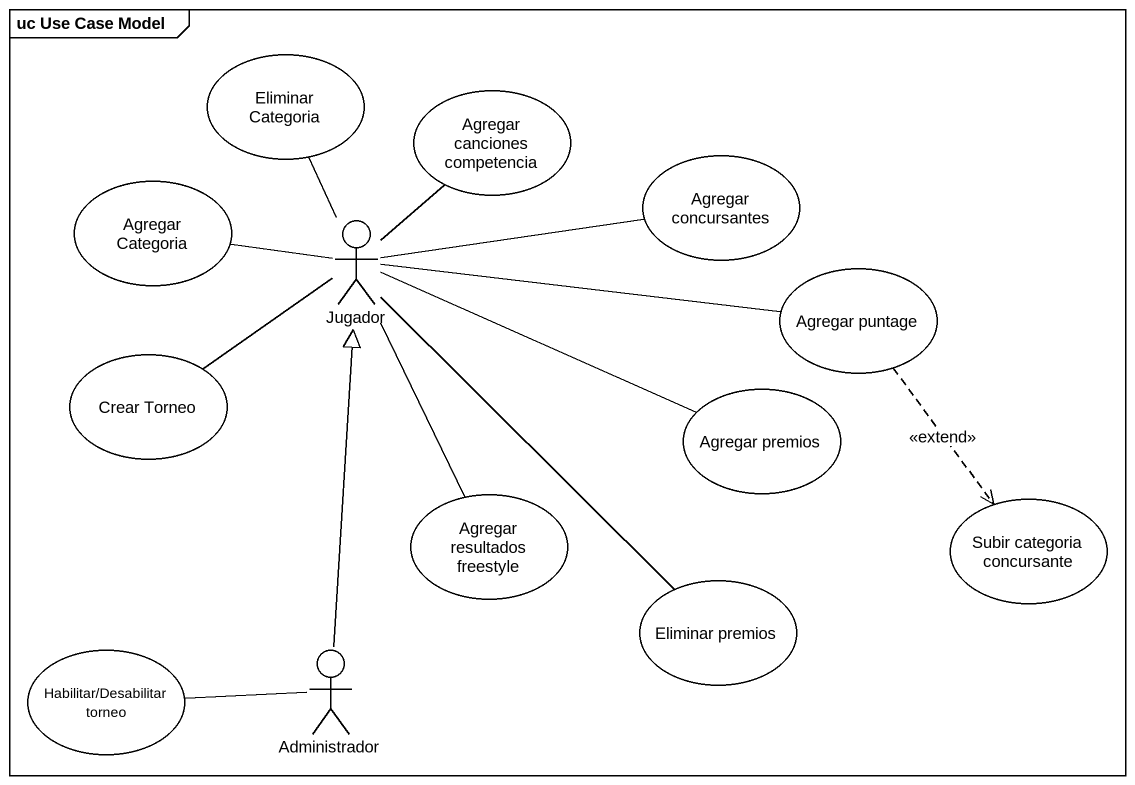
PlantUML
@startuml
mainframe uc Use Case Model
usecase "Eliminar Categoria" as Eliminar_Categoria
usecase "Agregar canciones competencia" as Agregar_canciones
usecase "Agregar Categoria" as Agregar_Categoria
usecase "Agregar concursantes" as Agregar_concursantes
actor Jugador
usecase "Agregar puntage" as Agregar_puntage
usecase "Crear Torneo" as Crear_Torneo
usecase "Agregar premios" as Agregar_premios
usecase "Agregar resultados freestyle" as Agregar_resultados_freestyle
usecase "Subir categoria concursante" as Subir_categoria_concursante
usecase "Eliminar premios" as Eliminar_premios
usecase "Habilitar/Desabilitar torneo" as Habilitar_Desabilitar_torneo
actor Administrador
Jugador -up- Eliminar_Categoria
Jugador -up- Agregar_canciones
Jugador -left- Agregar_Categoria
Jugador -right- Agregar_concursantes
Jugador -right- Agregar_puntage
Jugador -left- Crear_Torneo
Jugador -right- Agregar_premios
Jugador -- Agregar_resultados_freestyle
Jugador -- Eliminar_premios
Agregar_puntage ..> Subir_categoria_concursante : <<extend>>
Habilitar_Desabilitar_torneo -right- Administrador
Administrador -up-|> Jugador
@enduml
